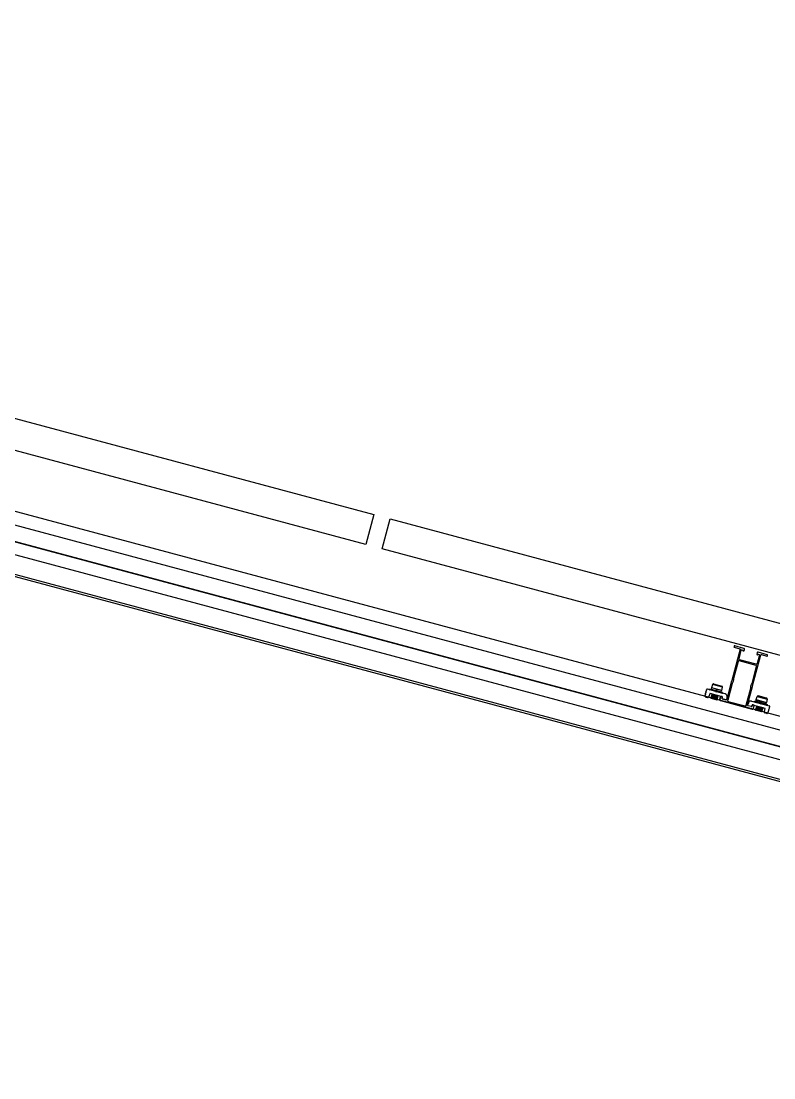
# Model space of a CAD drawing. Header units: millimetres. Extents: x -981 to 40050, y -7777 to 26000.
# Drawn here: x 15353 to 16253, y -5017 to -3753 of the extents above; entities that cross this region are included whole.
import ezdxf

# ---------------------------------------------------------------- set-up
doc = ezdxf.new("R2010")
doc.units = ezdxf.units.MM
doc.layers.add('SECTION', color=7, linetype='Continuous')

# ---------------------------------------------------------------- blocks, each defined once
blk = doc.blocks.new('TCR_PWA_TANK_ROOF_40X26_240_SIDE_SECTION')
for points in [[(-428, 2246.6), (1774.3, 1656.5), (1764.7, 1620.8), (-437.6, 2210.9), (-428, 2246.6)], [(-280.8, 2018.2), (3582.9, 982.9), (3602.3, 1055.4), (-261.4, 2090.7), (-280.8, 2018.2)], [(-265.4, 2075.7), (3598.3, 1040.4)], [(-270.4, 2056.9), (3593.3, 1021.6)], [(-270.3, 2057.3), (3593.4, 1022.1)], [(-274.3, 2042.4), (3589.4, 1007.1)], [(-280.1, 2020.6), (3583.6, 985.4)], [(1793.6, 1651.3), (3995.9, 1061.2), (3986.4, 1025.5), (1784.1, 1615.6), (1793.6, 1651.3)], [(2212.1, 1495.4), (2202.2, 1458.3), (2202.3, 1458.3), (2202.3, 1458.2), (2202.4, 1458.2), (2202.4, 1458.1), (2202.4, 1458), (2202.4, 1457.9), (2202.4, 1457.9), (2202.3, 1457.8), (2202.3, 1457.7), (2202.2, 1457.7), (2202.1, 1457.7), (2202, 1457.7), (2196.2, 1435.8), (2196, 1435.4), (2195.7, 1435.2), (2195.3, 1435.1), (2194.9, 1435.1), (2191.3, 1436.1), (2191.1, 1436.1), (2190.9, 1436.2), (2190.8, 1436.4), (2190.7, 1436.5), (2190.6, 1436.7), (2190.5, 1436.9), (2190.5, 1437.1), (2190.6, 1437.3), (2190.8, 1438.3), (2190.8, 1438.4), (2190.8, 1438.5), (2190.8, 1438.5), (2190.8, 1438.6), (2190.7, 1438.7), (2190.6, 1438.8), (2190.6, 1438.8), (2190.5, 1438.9), (2189.5, 1439.1), (2189.4, 1439.1), (2189.3, 1439.1), (2189.2, 1439.1), (2189.1, 1439.1), (2189, 1439), (2189, 1438.9), (2188.9, 1438.9), (2188.9, 1438.8), (2188, 1435.4), (2187.9, 1435.2), (2188, 1435), (2188, 1434.8), (2188.1, 1434.6), (2188.2, 1434.5), (2188.3, 1434.3), (2188.5, 1434.2), (2188.7, 1434.2), (2226.7, 1424), (2226.9, 1423.9), (2227.1, 1423.9), (2227.3, 1424), (2227.5, 1424.1), (2227.7, 1424.2), (2227.8, 1424.3), (2227.9, 1424.5), (2228, 1424.7), (2228.9, 1428.1), (2228.9, 1428.3), (2228.8, 1428.4), (2228.7, 1428.6), (2228.5, 1428.7), (2227.6, 1428.9), (2227.5, 1428.9), (2227.4, 1428.9), (2227.3, 1428.9), (2227.2, 1428.9), (2227.1, 1428.8), (2227, 1428.8), (2227, 1428.7), (2226.9, 1428.6), (2226.7, 1427.6), (2226.5, 1427.3), (2226.2, 1427), (2225.9, 1426.9), (2225.5, 1426.9), (2221.8, 1427.9), (2221.6, 1428), (2221.4, 1428.1), (2221.3, 1428.2), (2221.2, 1428.4), (2221.1, 1428.5), (2221.1, 1428.7), (2221, 1428.9), (2221.1, 1429.1), (2227, 1451), (2226.8, 1451.1), (2226.8, 1451.2), (2226.7, 1451.3), (2226.7, 1451.4), (2226.8, 1451.5), (2226.9, 1451.6), (2227, 1451.6), (2227.1, 1451.6), (2237.1, 1488.7), (2237.1, 1488.9), (2237.3, 1489), (2237.5, 1489.1), (2237.7, 1489.1), (2244.2, 1487.3), (2244.4, 1487.3), (2244.6, 1487.4), (2244.8, 1487.5), (2244.8, 1487.7), (2245.1, 1488.4), (2245.1, 1488.6), (2245, 1488.8), (2244.9, 1489), (2244.7, 1489), (2233.7, 1492), (2233.3, 1492), (2232.9, 1491.9), (2232.6, 1491.6), (2232.5, 1491.3), (2232, 1489.7), (2232, 1489.6), (2232, 1489.5), (2232.1, 1489.5), (2232.1, 1489.4), (2232.2, 1489.3), (2232.2, 1489.2), (2232.3, 1489.2), (2232.4, 1489.1), (2233, 1489), (2233, 1489), (2233.1, 1489), (2233.1, 1489), (2233.2, 1489), (2233.3, 1489), (2233.3, 1489.1), (2233.3, 1489.1), (2233.3, 1489.2), (2233.4, 1489.4), (2233.4, 1489.4), (2233.4, 1489.5), (2233.5, 1489.5), (2233.5, 1489.6), (2233.6, 1489.6), (2233.6, 1489.6), (2233.7, 1489.6), (2233.8, 1489.6), (2234.9, 1489.3), (2235.1, 1489.2), (2235.2, 1489), (2235.3, 1488.9), (2235.3, 1488.7), (2232.5, 1478.3), (2232.4, 1478.2), (2232.3, 1478), (2232.2, 1477.8), (2232, 1477.7), (2231.9, 1477.6), (2231.7, 1477.6), (2231.5, 1477.6), (2231.3, 1477.6), (2211.6, 1482.9), (2211.4, 1483), (2211.2, 1483.1), (2211.1, 1483.2), (2211, 1483.4), (2210.9, 1483.6), (2210.8, 1483.7), (2210.8, 1483.9), (2210.9, 1484.1), (2213.6, 1494.5), (2213.7, 1494.6), (2213.9, 1494.8), (2214.1, 1494.8), (2214.3, 1494.8), (2215.4, 1494.5), (2215.5, 1494.5), (2215.6, 1494.4), (2215.6, 1494.3), (2215.6, 1494.1), (2215.6, 1493.9), (2215.6, 1493.8), (2215.6, 1493.7), (2215.7, 1493.6), (2215.8, 1493.6), (2216.4, 1493.4), (2216.6, 1493.4), (2216.7, 1493.5), (2216.9, 1493.6), (2217, 1493.8), (2217.4, 1495.3), (2217.4, 1495.5), (2217.4, 1495.7), (2217.4, 1495.9), (2217.3, 1496.1), (2217.2, 1496.2), (2217, 1496.4), (2216.9, 1496.5), (2216.7, 1496.5), (2205.7, 1499.5), (2205.6, 1499.5), (2205.5, 1499.5), (2205.4, 1499.5), (2205.3, 1499.4), (2205.2, 1499.4), (2205.1, 1499.3), (2205.1, 1499.2), (2205.1, 1499.1), (2204.9, 1498.4), (2204.8, 1498.2), (2204.9, 1498), (2205, 1497.8), (2205.2, 1497.8), (2211.8, 1496), (2212, 1495.9), (2212.1, 1495.8), (2212.1, 1495.6), (2212.1, 1495.4)], [(2226.5, 1454.6), (2231.9, 1475), (2232, 1475.2), (2231.9, 1475.4), (2231.9, 1475.6), (2231.8, 1475.7), (2231.7, 1475.9), (2231.6, 1476), (2231.4, 1476.1), (2231.2, 1476.2), (2210.9, 1481.6), (2210.5, 1481.7), (2210.2, 1481.5), (2209.9, 1481.3), (2209.7, 1480.9), (2204.2, 1460.5), (2204.3, 1459), (2204, 1457.5), (2203.5, 1456.1), (2202.7, 1454.7), (2197.3, 1434.5), (2197.2, 1434.3), (2197.2, 1434.1), (2197.3, 1433.9), (2197.4, 1433.7), (2197.5, 1433.5), (2197.6, 1433.4), (2197.8, 1433.3), (2198, 1433.2), (2218.2, 1427.8), (2218.6, 1427.8), (2219, 1427.9), (2219.3, 1428.2), (2219.5, 1428.5), (2224.9, 1448.8), (2224.9, 1450.3), (2225.1, 1451.8), (2225.6, 1453.3), (2226.5, 1454.6)], [(2179.2, 1453.4), (2177.8, 1449.5)], [(2180.4, 1454), (2180, 1454), (2179.7, 1453.9), (2179.4, 1453.7), (2179.2, 1453.4)], [(2191.1, 1450.2), (2179.2, 1453.4)], [(2180.4, 1454), (2190.3, 1451.3)], [(2170.4, 1440.7), (2170.3, 1440.6), (2170.3, 1440.6), (2170.2, 1440.5), (2170.2, 1440.4)], [(2170.4, 1440.7), (2170.6, 1440.7), (2170.7, 1440.8), (2170.8, 1440.9), (2170.9, 1441), (2170.9, 1441.2), (2170.8, 1441.3), (2170.8, 1441.4), (2170.7, 1441.5)], [(2170.6, 1441.9), (2170.5, 1441.8), (2170.6, 1441.7), (2170.6, 1441.6), (2170.7, 1441.5)], [(2170.6, 1441.9), (2170.8, 1442.8)], [(2171.1, 1443.1), (2171, 1443), (2170.9, 1443), (2170.9, 1442.9), (2170.8, 1442.8)], [(2171.1, 1443.1), (2171.2, 1443.1), (2171.3, 1443.2), (2171.4, 1443.3), (2171.5, 1443.4), (2171.5, 1443.6), (2171.5, 1443.7), (2171.4, 1443.9), (2171.3, 1444)], [(2171.2, 1444.3), (2171.5, 1445.3)], [(2171.2, 1444.3), (2171.2, 1444.2), (2171.2, 1444.1), (2171.3, 1444), (2171.3, 1444)], [(2171.7, 1445.5), (2171.6, 1445.5), (2171.6, 1445.4), (2171.5, 1445.3), (2171.5, 1445.3)], [(2171.7, 1445.5), (2171.9, 1445.5), (2172, 1445.6), (2172.1, 1445.7), (2172.1, 1445.8), (2172.2, 1446), (2172.1, 1446.1), (2172.1, 1446.3), (2172, 1446.4)], [(2171.9, 1446.7), (2171.8, 1446.6), (2171.9, 1446.5), (2171.9, 1446.4), (2172, 1446.4)], [(2173.1, 1447.6), (2173, 1447.7), (2172.8, 1447.7), (2172.6, 1447.6), (2172.4, 1447.6), (2172.2, 1447.4), (2172.1, 1447.3), (2172, 1447.1), (2171.9, 1446.9)], [(2171.9, 1446.7), (2171.9, 1446.9)], [(2194.4, 1442), (2173.1, 1447.6)], [(2175.8, 1442.3), (2174.9, 1438.9)], [(2175.8, 1447.8), (2175.6, 1447.2)], [(2175.6, 1447.2), (2175.6, 1447.1), (2175.6, 1447), (2175.7, 1447), (2175.8, 1447)], [(2175.6, 1447.2), (2191.1, 1443.1)], [(2175.9, 1447.9), (2175.8, 1447.9), (2175.8, 1447.9), (2175.8, 1447.9), (2175.8, 1447.8), (2175.8, 1447.8), (2175.8, 1447.8), (2175.8, 1447.8), (2175.8, 1447.8)], [(2191.2, 1443.6), (2175.8, 1447.8)], [(2176.5, 1442.6), (2176.4, 1442.6), (2176.3, 1442.6), (2176.2, 1442.6), (2176.1, 1442.6), (2176, 1442.5), (2175.9, 1442.4), (2175.9, 1442.4), (2175.8, 1442.3)], [(2176, 1447.9), (2176, 1447.9), (2176, 1447.9), (2175.9, 1447.9), (2175.9, 1447.9), (2175.9, 1447.9), (2175.9, 1447.9), (2175.9, 1447.9), (2175.9, 1447.9)], [(2191.2, 1443.8), (2175.9, 1447.9)], [(2191.1, 1443.9), (2176, 1447.9)], [(2190.9, 1438.7), (2176.5, 1442.6)], [(2178, 1449.3), (2177.6, 1447.7)], [(2177.6, 1447.7), (2177.6, 1447.6), (2177.6, 1447.6), (2177.6, 1447.5), (2177.7, 1447.5)], [(2177.6, 1447.7), (2183.5, 1446.1)], [(2190.3, 1446.1), (2177.8, 1449.5)], [(2178.2, 1449.4), (2178.2, 1449.4), (2178.1, 1449.4), (2178.1, 1449.4), (2178.1, 1449.4), (2178, 1449.4), (2178, 1449.3), (2178, 1449.3), (2178, 1449.3)], [(2183.9, 1447.7), (2178, 1449.3)], [(2178.8, 1441.3), (2178.1, 1441.1)], [(2178.1, 1441.1), (2178.1, 1441)], [(2178.1, 1441.1), (2185.9, 1439.1)], [(2178.1, 1441), (2178.6, 1440.5)], [(2178.1, 1441), (2185.8, 1438.9)], [(2178.7, 1442), (2178.3, 1441.9)], [(2178.3, 1441.9), (2178.3, 1441.8)], [(2178.3, 1441.9), (2186.1, 1439.9)], [(2178.3, 1441.8), (2178.8, 1441.3)], [(2178.3, 1441.8), (2186, 1439.7)], [(2178.8, 1441.3), (2185.4, 1439.6)], [(2183, 1445), (2183, 1444.9), (2183, 1444.8), (2183.1, 1444.7), (2183.2, 1444.6), (2183.3, 1444.6), (2183.4, 1444.7), (2183.5, 1444.7), (2183.6, 1444.9)], [(2183, 1444.9), (2183.5, 1444.7)], [(2183.1, 1444.7), (2183.4, 1444.6)], [(2183.5, 1446.1), (2183.5, 1446.1), (2183.5, 1446.1), (2183.5, 1446.1), (2183.5, 1446.1), (2183.5, 1446), (2183.5, 1446), (2183.5, 1446), (2183.5, 1446), (2183.5, 1446), (2183.4, 1446), (2183.4, 1446), (2183.4, 1446), (2183.4, 1446), (2183.4, 1446), (2183.4, 1446), (2183.4, 1446), (2183.4, 1445.9), (2183.4, 1445.9), (2183.4, 1445.9), (2183.3, 1445.9)], [(2183.5, 1446.1), (2183.9, 1447.7)], [(2183.8, 1445.8), (2183.8, 1445.8), (2183.8, 1445.8), (2183.8, 1445.8), (2183.8, 1445.8), (2183.8, 1445.8), (2183.9, 1445.8), (2183.9, 1445.9), (2183.9, 1445.9), (2183.9, 1445.9), (2183.9, 1445.9), (2183.9, 1445.9), (2183.9, 1445.9), (2183.9, 1445.9), (2183.9, 1445.9), (2183.9, 1446), (2183.9, 1446), (2184, 1446), (2184, 1446), (2184, 1446), (2184, 1446)], [(2183.9, 1447.9), (2183.9, 1447.9), (2183.9, 1447.9), (2183.9, 1447.9), (2183.9, 1447.9), (2183.9, 1447.8), (2183.9, 1447.8), (2183.9, 1447.8), (2183.9, 1447.8), (2183.9, 1447.8), (2183.9, 1447.8), (2183.9, 1447.8), (2183.9, 1447.7), (2183.9, 1447.7), (2183.9, 1447.7), (2183.9, 1447.7), (2183.9, 1447.7), (2183.9, 1447.7), (2183.9, 1447.7), (2183.9, 1447.7), (2183.9, 1447.7)], [(2184, 1446), (2184.4, 1447.5)], [(2184, 1446), (2189.6, 1444.5)], [(2184.4, 1447.5), (2184.4, 1447.6), (2184.4, 1447.6), (2184.4, 1447.6), (2184.4, 1447.6), (2184.4, 1447.6), (2184.4, 1447.6), (2184.4, 1447.6), (2184.4, 1447.7), (2184.4, 1447.7), (2184.4, 1447.7), (2184.4, 1447.7), (2184.4, 1447.7), (2184.4, 1447.7), (2184.4, 1447.7), (2184.4, 1447.7), (2184.3, 1447.7), (2184.3, 1447.8), (2184.3, 1447.8), (2184.3, 1447.8), (2184.3, 1447.8)], [(2190, 1446), (2184.4, 1447.5)], [(2189.4, 1444.3), (2189.4, 1444.3), (2189.5, 1444.3), (2189.5, 1444.3), (2189.5, 1444.4), (2189.6, 1444.4), (2189.6, 1444.4), (2189.6, 1444.4), (2189.6, 1444.5)], [(2189.6, 1444.5), (2190, 1446)], [(2190, 1446), (2190.1, 1446.1), (2190, 1446.2), (2190, 1446.2), (2189.9, 1446.3)], [(2191.1, 1450.2), (2191.1, 1450.6), (2190.9, 1450.9), (2190.7, 1451.2), (2190.3, 1451.3)], [(2190.3, 1446.1), (2191.1, 1450.2)], [(2190.8, 1442.9), (2190.9, 1442.9), (2190.9, 1442.9), (2190.9, 1442.9), (2191, 1442.9), (2191, 1443), (2191, 1443), (2191.1, 1443), (2191.1, 1443.1)], [(2191.2, 1443.8), (2191.2, 1443.8), (2191.2, 1443.8), (2191.2, 1443.8), (2191.1, 1443.9), (2191.1, 1443.9), (2191.1, 1443.9), (2191.1, 1443.9), (2191.1, 1443.9)], [(2191.1, 1443.1), (2191.2, 1443.6)], [(2191.2, 1443.6), (2191.2, 1443.7), (2191.2, 1443.7), (2191.2, 1443.7), (2191.2, 1443.7), (2191.2, 1443.7), (2191.2, 1443.8), (2191.2, 1443.8), (2191.2, 1443.8)], [(2196.5, 1438.3), (2196.6, 1439.5), (2196.2, 1440.6), (2195.5, 1441.4), (2194.4, 1442)], [(2170.1, 1440.2), (2170.2, 1440.4)], [(2170.1, 1440.2), (2170.1, 1439.6), (2170.3, 1439), (2170.6, 1438.6), (2171.2, 1438.3)], [(2171.2, 1438.3), (2173.1, 1437.8)], [(2173.1, 1437.8), (2173.4, 1437.8), (2173.7, 1437.8), (2174, 1437.9), (2174.2, 1438), (2174.5, 1438.1), (2174.7, 1438.4), (2174.8, 1438.6), (2174.9, 1438.9)], [(2177.1, 1437.2), (2177, 1437.1)], [(2177, 1437.1), (2177.5, 1436.7)], [(2177, 1437.1), (2184.8, 1435)], [(2177.7, 1437.4), (2177.1, 1437.2)], [(2177.1, 1437.2), (2184.8, 1435.2)], [(2177.9, 1438.2), (2177.3, 1438)], [(2177.3, 1438), (2177.3, 1437.9)], [(2177.3, 1438), (2185, 1435.9)], [(2177.3, 1437.9), (2177.7, 1437.4)], [(2177.3, 1437.9), (2185, 1435.8)], [(2178.2, 1439), (2177.5, 1438.8)], [(2177.5, 1438.8), (2177.5, 1438.7)], [(2177.5, 1438.8), (2185.2, 1436.7)], [(2177.5, 1438.7), (2177.9, 1438.2)], [(2177.5, 1438.7), (2185.2, 1436.6)], [(2178.4, 1439.8), (2177.7, 1439.6)], [(2177.7, 1439.6), (2177.7, 1439.4)], [(2177.7, 1439.6), (2185.4, 1437.5)], [(2177.7, 1439.4), (2178.2, 1439)], [(2177.7, 1439.4), (2185.4, 1437.4)], [(2177.7, 1437.4), (2184.3, 1435.6)], [(2178.6, 1440.5), (2177.9, 1440.4)], [(2177.9, 1440.4), (2177.9, 1440.2)], [(2177.9, 1440.4), (2185.6, 1438.3)], [(2177.9, 1440.2), (2178.4, 1439.8)], [(2177.9, 1440.2), (2185.6, 1438.2)], [(2177.9, 1438.2), (2184.5, 1436.4)], [(2178.2, 1439), (2184.8, 1437.2)], [(2178.4, 1439.8), (2185, 1438)], [(2178.6, 1440.5), (2185.2, 1438.8)], [(2184.2, 1434.9), (2184.8, 1435)], [(2184.3, 1435.6), (2185, 1435.8)], [(2184.8, 1435.2), (2184.3, 1435.6)], [(2184.5, 1436.4), (2185.2, 1436.6)], [(2185, 1435.9), (2184.5, 1436.4)], [(2184.8, 1437.2), (2185.4, 1437.4)], [(2185.2, 1436.7), (2184.8, 1437.2)], [(2184.8, 1435), (2184.8, 1435.2)], [(2185, 1438), (2185.6, 1438.2)], [(2185.4, 1437.5), (2185, 1438)], [(2185, 1435.8), (2185, 1435.9)], [(2185.2, 1438.8), (2185.8, 1438.9)], [(2185.6, 1438.3), (2185.2, 1438.8)], [(2185.2, 1436.6), (2185.2, 1436.7)], [(2185.4, 1439.6), (2186, 1439.7)], [(2185.9, 1439.1), (2185.4, 1439.6)], [(2185.4, 1437.4), (2185.4, 1437.5)], [(2185.6, 1438.2), (2185.6, 1438.3)], [(2186.1, 1439.9), (2185.8, 1440.1)], [(2185.8, 1438.9), (2185.9, 1439.1)], [(2186, 1439.7), (2186.1, 1439.9)], [(2188.1, 1435.8), (2188.9, 1438.8)], [(2189.5, 1439.1), (2189.4, 1439.1), (2189.3, 1439.1), (2189.2, 1439.1), (2189.1, 1439.1), (2189, 1439), (2189, 1438.9), (2188.9, 1438.9), (2188.9, 1438.8)], [(2190.8, 1438.3), (2190.8, 1438.5), (2190.8, 1438.6), (2190.6, 1438.8), (2190.5, 1438.9)], [(2190.6, 1437.3), (2190.5, 1436.9), (2190.7, 1436.5), (2190.9, 1436.2), (2191.3, 1436.1)], [(2190.8, 1438.3), (2190.6, 1437.3)], [(2191.3, 1438.1), (2191.3, 1438.3), (2191.2, 1438.5), (2191.1, 1438.7), (2190.9, 1438.7)], [(2190.9, 1436.7), (2191.3, 1438.1)], [(2190.9, 1436.7), (2190.9, 1436.6), (2190.9, 1436.5), (2190.9, 1436.4), (2190.9, 1436.3)], [(2191.3, 1436.1), (2194.9, 1435.1)], [(2194.9, 1435.1), (2195.1, 1435.1), (2195.3, 1435.1), (2195.5, 1435.1), (2195.7, 1435.2), (2195.9, 1435.3), (2196, 1435.4), (2196.1, 1435.6), (2196.2, 1435.8)], [(2195.7, 1435.4), (2195.7, 1435.2), (2195.6, 1435.2)], [(2196.5, 1438.3), (2195.7, 1435.4)], [(2221.1, 1429.1), (2221, 1428.9), (2221.1, 1428.7), (2221.1, 1428.5), (2221.2, 1428.4), (2221.3, 1428.2), (2221.4, 1428.1), (2221.6, 1428), (2221.8, 1427.9)], [(2222, 1431.4), (2221.2, 1428.6)], [(2221.2, 1428.6), (2221.2, 1428.4), (2221.2, 1428.3)], [(2225.7, 1433.6), (2224.5, 1433.6), (2223.4, 1433.3), (2222.5, 1432.5), (2222, 1431.4)], [(2225.7, 1433.6), (2246.9, 1427.9)], [(2226.1, 1427.3), (2226.5, 1428.7)], [(2227.1, 1429.1), (2226.9, 1429.1), (2226.7, 1429), (2226.5, 1428.9), (2226.5, 1428.7)], [(2226.9, 1428.6), (2226.7, 1427.6)], [(2227.6, 1428.9), (2227.4, 1428.9), (2227.2, 1428.9), (2227, 1428.8), (2226.9, 1428.6)], [(2227.1, 1429.1), (2241.6, 1425.2)], [(2228, 1424.7), (2228.9, 1428.1)], [(2228.9, 1428.1), (2228.9, 1428.2), (2228.9, 1428.3), (2228.9, 1428.3), (2228.8, 1428.4), (2228.8, 1428.5), (2228.7, 1428.6), (2228.6, 1428.6), (2228.5, 1428.7)], [(2229.1, 1432.9), (2229.3, 1433.4)], [(2229.1, 1432.9), (2229.1, 1432.8), (2229.1, 1432.8), (2229.1, 1432.7), (2229.1, 1432.7), (2229.2, 1432.7), (2229.2, 1432.6), (2229.2, 1432.6), (2229.3, 1432.6)], [(2244.6, 1428.7), (2229.1, 1432.9)], [(2229.3, 1433.4), (2229.3, 1433.5), (2229.3, 1433.5), (2229.3, 1433.5), (2229.3, 1433.5), (2229.3, 1433.5), (2229.3, 1433.5), (2229.4, 1433.5), (2229.4, 1433.6)], [(2229.3, 1433.4), (2244.7, 1429.3)], [(2229.4, 1433.6), (2229.4, 1433.6), (2229.4, 1433.6), (2229.4, 1433.6), (2229.5, 1433.6), (2229.5, 1433.6), (2229.5, 1433.6), (2229.5, 1433.6), (2229.5, 1433.6)], [(2229.4, 1433.6), (2244.7, 1429.4)], [(2229.5, 1433.6), (2244.6, 1429.5)], [(2231.1, 1433.4), (2231.5, 1434.9)], [(2231.1, 1433.4), (2231.1, 1433.3), (2231.1, 1433.3), (2231.1, 1433.3), (2231.1, 1433.2), (2231.1, 1433.2), (2231.1, 1433.2), (2231.2, 1433.1), (2231.2, 1433.1)], [(2236.8, 1431.8), (2231.1, 1433.4)], [(2231.3, 1435.2), (2232.7, 1439)], [(2231.3, 1435.2), (2243.9, 1431.8)], [(2231.7, 1435.1), (2231.7, 1435.1), (2231.6, 1435), (2231.5, 1435), (2231.5, 1434.9)], [(2231.5, 1434.9), (2237.2, 1433.4)], [(2233.9, 1439.7), (2233.5, 1439.7), (2233.2, 1439.6), (2232.9, 1439.4), (2232.7, 1439)], [(2232.7, 1439), (2244.6, 1435.8)], [(2243.8, 1437), (2233.9, 1439.7)], [(2236.5, 1430.7), (2236.5, 1430.6), (2236.5, 1430.4), (2236.6, 1430.4), (2236.7, 1430.3), (2236.8, 1430.3), (2236.9, 1430.3), (2237, 1430.4), (2237.1, 1430.5)], [(2237, 1430.4), (2236.5, 1430.5)], [(2236.9, 1430.3), (2236.6, 1430.4)], [(2236.8, 1431.6), (2236.8, 1431.6), (2236.8, 1431.6), (2236.8, 1431.6), (2236.8, 1431.7), (2236.8, 1431.7), (2236.8, 1431.7), (2236.8, 1431.7), (2236.7, 1431.7), (2236.7, 1431.7), (2236.7, 1431.7), (2236.7, 1431.7), (2236.7, 1431.8), (2236.7, 1431.8), (2236.7, 1431.8), (2236.7, 1431.8), (2236.7, 1431.8), (2236.7, 1431.8), (2236.8, 1431.8), (2236.8, 1431.8), (2236.8, 1431.8)], [(2236.8, 1431.8), (2237.2, 1433.4)], [(2237.2, 1433.4), (2237.2, 1433.4), (2237.2, 1433.4), (2237.2, 1433.4), (2237.2, 1433.5), (2237.2, 1433.5), (2237.2, 1433.5), (2237.2, 1433.5), (2237.2, 1433.5), (2237.2, 1433.5), (2237.2, 1433.5), (2237.2, 1433.5), (2237.3, 1433.5), (2237.3, 1433.5), (2237.3, 1433.5), (2237.3, 1433.6), (2237.3, 1433.6), (2237.3, 1433.6), (2237.3, 1433.6), (2237.3, 1433.6), (2237.3, 1433.6)], [(2237.2, 1431.7), (2237.6, 1433.3)], [(2237.2, 1431.7), (2237.2, 1431.7), (2237.2, 1431.7), (2237.2, 1431.7), (2237.2, 1431.7), (2237.2, 1431.7), (2237.2, 1431.6), (2237.2, 1431.6), (2237.2, 1431.6), (2237.2, 1431.6), (2237.2, 1431.6), (2237.2, 1431.6), (2237.2, 1431.6), (2237.2, 1431.6), (2237.2, 1431.5), (2237.2, 1431.5), (2237.2, 1431.5), (2237.2, 1431.5), (2237.2, 1431.5), (2237.2, 1431.5), (2237.3, 1431.5)], [(2243.1, 1430.1), (2237.2, 1431.7)], [(2237.8, 1433.4), (2237.8, 1433.4), (2237.7, 1433.4), (2237.7, 1433.4), (2237.7, 1433.4), (2237.7, 1433.4), (2237.7, 1433.4), (2237.7, 1433.4), (2237.7, 1433.4), (2237.7, 1433.4), (2237.7, 1433.4), (2237.6, 1433.4), (2237.6, 1433.3), (2237.6, 1433.3), (2237.6, 1433.3), (2237.6, 1433.3), (2237.6, 1433.3), (2237.6, 1433.3), (2237.6, 1433.3), (2237.6, 1433.3), (2237.6, 1433.3)], [(2237.6, 1433.3), (2243.6, 1431.7)], [(2242.9, 1430), (2243, 1430), (2243.1, 1430), (2243.1, 1430.1), (2243.1, 1430.1)], [(2243.6, 1431.7), (2243.1, 1430.1)], [(2243.6, 1431.7), (2243.6, 1431.7), (2243.6, 1431.8), (2243.6, 1431.8), (2243.5, 1431.8), (2243.5, 1431.9), (2243.5, 1431.9), (2243.5, 1431.9), (2243.4, 1431.9)], [(2244.6, 1435.8), (2244.6, 1436.2), (2244.4, 1436.6), (2244.2, 1436.8), (2243.8, 1437)], [(2244.6, 1435.8), (2243.9, 1431.8)], [(2244.3, 1428.6), (2244.4, 1428.6), (2244.5, 1428.6), (2244.5, 1428.6), (2244.6, 1428.7)], [(2244.6, 1429.5), (2244.6, 1429.5), (2244.6, 1429.5), (2244.7, 1429.5), (2244.7, 1429.5), (2244.7, 1429.5), (2244.7, 1429.5), (2244.7, 1429.5), (2244.7, 1429.4)], [(2244.7, 1429.3), (2244.6, 1428.7)], [(2244.7, 1429.4), (2244.7, 1429.4), (2244.7, 1429.4), (2244.7, 1429.4), (2244.7, 1429.4), (2244.7, 1429.3), (2244.7, 1429.3), (2244.7, 1429.3), (2244.7, 1429.3)], [(2225.5, 1426.9), (2221.8, 1427.9)], [(2225.5, 1426.9), (2225.9, 1426.9), (2226.2, 1427), (2226.5, 1427.3), (2226.7, 1427.6)], [(2225.9, 1426.9), (2225.9, 1427), (2226, 1427.1), (2226, 1427.2), (2226.1, 1427.3)], [(2230.6, 1422.9), (2231.2, 1423.1)], [(2230.6, 1422.8), (2230.6, 1422.9)], [(2238.3, 1420.8), (2230.6, 1422.9)], [(2231, 1422.3), (2230.6, 1422.8)], [(2238.3, 1420.7), (2230.6, 1422.8)], [(2230.8, 1423.7), (2231.5, 1423.8)], [(2230.8, 1423.5), (2230.8, 1423.7)], [(2238.5, 1421.6), (2230.8, 1423.7)], [(2231.2, 1423.1), (2230.8, 1423.5)], [(2238.5, 1421.5), (2230.8, 1423.5)], [(2231, 1424.5), (2231.7, 1424.6)], [(2231, 1424.3), (2231, 1424.5)], [(2238.7, 1422.4), (2231, 1424.5)], [(2231.5, 1423.8), (2231, 1424.3)], [(2238.7, 1422.3), (2231, 1424.3)], [(2231.2, 1425.2), (2231.9, 1425.4)], [(2231.2, 1425.1), (2231.2, 1425.2)], [(2239, 1423.2), (2231.2, 1425.2)], [(2231.7, 1424.6), (2231.2, 1425.1)], [(2238.9, 1423), (2231.2, 1425.1)], [(2237.8, 1421.3), (2231.2, 1423.1)], [(2231.4, 1426), (2232.1, 1426.2)], [(2231.4, 1425.9), (2231.4, 1426)], [(2239.2, 1424), (2231.4, 1426)], [(2231.9, 1425.4), (2231.4, 1425.9)], [(2239.1, 1423.8), (2231.4, 1425.9)], [(2238.1, 1422.1), (2231.5, 1423.8)], [(2231.6, 1426.8), (2232.3, 1427)], [(2231.6, 1426.7), (2231.6, 1426.8)], [(2239.4, 1424.7), (2231.6, 1426.8)], [(2232.1, 1426.2), (2231.6, 1426.7)], [(2239.3, 1424.6), (2231.6, 1426.7)], [(2238.3, 1422.9), (2231.7, 1424.6)], [(2231.8, 1427.5), (2231.9, 1427.6)], [(2232.3, 1427), (2231.8, 1427.5)], [(2239.5, 1425.4), (2231.8, 1427.5)], [(2231.9, 1427.6), (2232.2, 1427.7)], [(2239.6, 1425.5), (2231.9, 1427.6)], [(2238.5, 1423.6), (2231.9, 1425.4)], [(2238.7, 1424.4), (2232.1, 1426.2)], [(2238.9, 1425.2), (2232.3, 1427)], [(2238.3, 1420.7), (2237.7, 1420.5)], [(2238.5, 1421.5), (2237.8, 1421.3)], [(2237.8, 1421.3), (2238.3, 1420.8)], [(2238.7, 1422.3), (2238.1, 1422.1)], [(2238.1, 1422.1), (2238.5, 1421.6)], [(2238.9, 1423), (2238.3, 1422.9)], [(2238.3, 1422.9), (2238.7, 1422.4)], [(2238.3, 1420.8), (2238.3, 1420.7)], [(2239.1, 1423.8), (2238.5, 1423.6)], [(2238.5, 1423.6), (2239, 1423.2)], [(2238.5, 1421.6), (2238.5, 1421.5)], [(2239.3, 1424.6), (2238.7, 1424.4)], [(2238.7, 1424.4), (2239.2, 1424)], [(2238.7, 1422.4), (2238.7, 1422.3)], [(2239.5, 1425.4), (2238.9, 1425.2)], [(2238.9, 1425.2), (2239.4, 1424.7)], [(2239, 1423.2), (2238.9, 1423)], [(2239.2, 1424), (2239.1, 1423.8)], [(2239.3, 1425.8), (2239.6, 1425.5)], [(2239.4, 1424.7), (2239.3, 1424.6)], [(2239.6, 1425.5), (2239.5, 1425.4)], [(2241.9, 1424.6), (2241, 1421.2)], [(2241, 1421.2), (2241, 1420.9), (2241, 1420.6), (2241, 1420.3), (2241.2, 1420), (2241.3, 1419.8), (2241.5, 1419.6), (2241.8, 1419.5), (2242.1, 1419.3)], [(2241.9, 1424.6), (2241.9, 1424.7), (2241.9, 1424.8), (2241.9, 1424.9), (2241.9, 1424.9), (2241.8, 1425), (2241.7, 1425.1), (2241.7, 1425.1), (2241.6, 1425.2)], [(2244, 1418.8), (2242.1, 1419.3)], [(2244, 1418.8), (2244.6, 1418.8), (2245.1, 1419), (2245.6, 1419.4), (2245.8, 1419.9)], [(2246, 1421.4), (2245.9, 1421.3), (2245.8, 1421.2), (2245.7, 1421.1), (2245.6, 1421), (2245.6, 1420.8), (2245.6, 1420.7), (2245.7, 1420.6), (2245.8, 1420.5)], [(2245.9, 1420.1), (2245.9, 1420.2), (2245.9, 1420.3), (2245.9, 1420.4), (2245.8, 1420.5)], [(2245.8, 1419.9), (2245.9, 1420.1)], [(2246, 1421.4), (2246.1, 1421.4), (2246.2, 1421.4), (2246.3, 1421.5), (2246.3, 1421.6)], [(2246.7, 1423.8), (2246.5, 1423.7), (2246.4, 1423.6), (2246.3, 1423.5), (2246.3, 1423.4), (2246.2, 1423.3), (2246.3, 1423.1), (2246.3, 1423), (2246.4, 1422.9)], [(2246.3, 1421.6), (2246.6, 1422.6)], [(2246.6, 1422.6), (2246.6, 1422.6), (2246.5, 1422.7), (2246.5, 1422.8), (2246.4, 1422.9)], [(2246.7, 1423.8), (2246.8, 1423.8), (2246.8, 1423.8), (2246.9, 1423.9), (2246.9, 1424)], [(2247.6, 1426.7), (2247.7, 1426.8), (2247.7, 1427), (2247.6, 1427.2), (2247.5, 1427.4), (2247.4, 1427.6), (2247.3, 1427.7), (2247.1, 1427.8), (2246.9, 1427.9)], [(2247.3, 1426.2), (2247.2, 1426.1), (2247.1, 1426.1), (2247, 1426), (2246.9, 1425.8), (2246.9, 1425.7), (2246.9, 1425.5), (2247, 1425.4), (2247.1, 1425.3)], [(2246.9, 1424), (2247.2, 1425)], [(2247.2, 1425), (2247.2, 1425.1), (2247.2, 1425.1), (2247.2, 1425.2), (2247.1, 1425.3)], [(2247.3, 1426.2), (2247.4, 1426.2), (2247.5, 1426.3), (2247.5, 1426.3), (2247.6, 1426.4)], [(2247.6, 1426.4), (2247.6, 1426.7)]]:
    blk.add_lwpolyline(points)

msp = doc.modelspace()

# ---------------------------------------------------------------- block references
at = {"layer": 'SECTION'}
msp.add_blockref('TCR_PWA_TANK_ROOF_40X26_240_SIDE_SECTION', (14000, -6000), dxfattribs=at)

doc.saveas('drawing.dxf')
